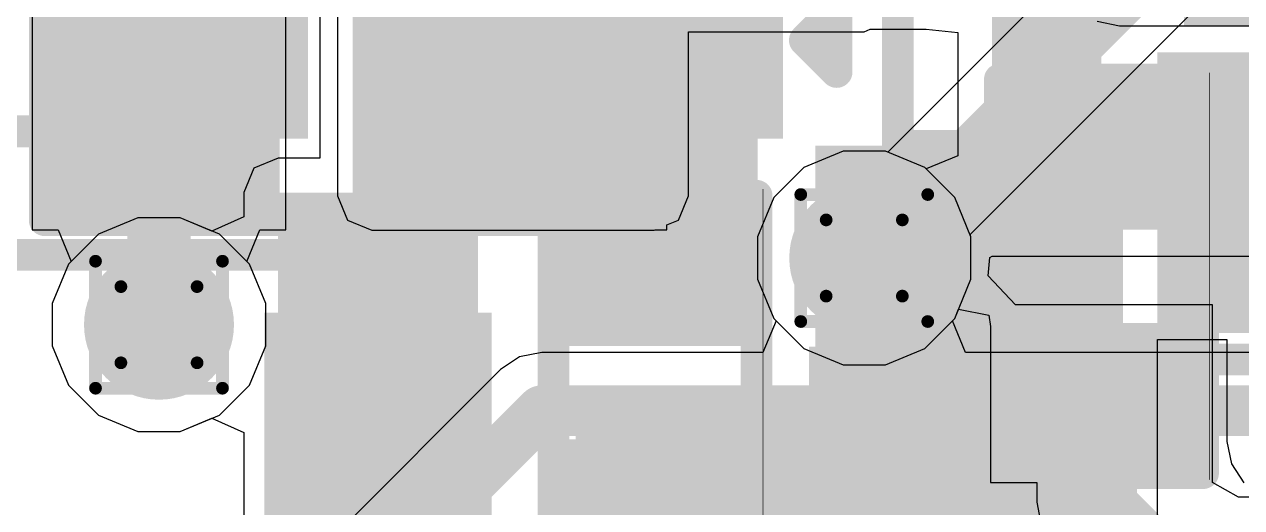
# Model space of a CAD drawing. Header units: inches. Extents: x -22 to 5433, y -13 to 5447.
# Drawn here: x -10.128 to -5.258, y 17.456 to 19.389 of the extents above; entities that cross this region are included whole.
import ezdxf

# ---------------------------------------------------------------- set-up
doc = ezdxf.new("R2010")
doc.units = ezdxf.units.IN
for name, color, linetype in [('Bottom Layer', 5, 'Continuous'), ('Bottom Overlay', 54, 'Continuous'), ('Bottom Paste', 16, 'Continuous'), ('Bottom Solder', 6, 'Continuous'), ('Drill Drawing', 1, 'Continuous'), ('Ground', 16, 'Continuous'), ('Power', 76, 'Continuous'), ('Top Layer', 1, 'Continuous'), ('Top Overlay', 2, 'Continuous'), ('Top Paste', 8, 'Continuous'), ('Top Solder', 216, 'Continuous'), ('Via Holes', 16, 'Continuous')]:
    doc.layers.add(name, color=color, linetype=linetype)

msp = doc.modelspace()

# ---------------------------------------------------------------- hatches: boundary and pattern name
at = {"layer": 'Bottom Layer'}
for points in [[(-9.9144, 19.0343), (-9.0944, 19.0343), (-9.0944, 20.2563), (-9.9144, 20.2563)], [(-9.0944, 19.0343), (-9.9144, 19.0343), (-9.9144, 19.9543), (-9.0944, 19.9543)], [(-8.0144, 18.1575), (-7.1944, 18.1575), (-7.1944, 19.9543), (-8.0144, 19.9543)], [(-7.1944, 19.0343), (-8.0144, 19.0343), (-8.0144, 19.9543), (-7.1944, 19.9543)], [(-5.4934, 19.1763), (-4.6734, 19.1763), (-4.6734, 18.2563), (-5.4934, 18.2563)], [(-6.9632, 17.2808), (-5.7319, 17.2808), (-5.7319, 18.9035), (-6.9632, 18.9035)], [(-9.1125, 16.2398), (-8.3125, 16.2398), (-8.3125, 18.7163), (-9.1125, 18.7163)], [(-7.2869, 18.1575), (-7.9219, 18.1575), (-7.9219, 18.6147), (-7.2869, 18.6147)], [(-6.5358, 15.19), (-5.7319, 15.19), (-5.7319, 18.6147), (-6.5358, 18.6147)], [(-8.3125, 17.2808), (-9.1125, 17.2808), (-9.1125, 18.1808), (-8.3125, 18.1808)], [(-7.9219, 17.2177), (-5.7319, 17.2177), (-5.7319, 17.7621), (-7.9219, 17.7621)], [(-5.7319, 16.8621), (-6.5319, 16.8621), (-6.5319, 17.7621), (-5.7319, 17.7621)], [(-7.2869, 17.2177), (-7.9219, 17.2177), (-7.9219, 17.6749), (-7.2869, 17.6749)]]:
    msp.add_hatch(color=5, dxfattribs=at).paths.add_polyline_path(points)
h = msp.add_hatch(color=5, dxfattribs=at)
edge = h.paths.add_edge_path()
edge.add_arc((-6.7674, 18.4547), 0.3, 0, 360)
h = msp.add_hatch(color=5, dxfattribs=at)
edge = h.paths.add_edge_path()
edge.add_arc((-9.5889, 18.1879), 0.3, 0, 360)
at = {"layer": 'Bottom Overlay'}
for points in [[(-6.9887, 17.7949), (-5.8965, 17.7949), (-5.8965, 18.0997), (-6.9887, 18.0997)], [(-6.9887, 16.8043), (-6.5569, 16.8043), (-6.5569, 17.8203), (-6.9887, 17.8203)]]:
    msp.add_hatch(color=54, dxfattribs=at).paths.add_polyline_path(points)
at = {"layer": 'Bottom Paste'}
for points in [[(-9.0944, 19.0343), (-9.9144, 19.0343), (-9.9144, 19.9543), (-9.0944, 19.9543)], [(-7.1944, 19.0343), (-8.0144, 19.0343), (-8.0144, 19.9543), (-7.1944, 19.9543)], [(-5.4934, 19.1763), (-4.6734, 19.1763), (-4.6734, 18.2563), (-5.4934, 18.2563)], [(-7.2869, 18.1575), (-7.9219, 18.1575), (-7.9219, 18.6147), (-7.2869, 18.6147)], [(-8.3125, 17.2808), (-9.1125, 17.2808), (-9.1125, 18.1808), (-8.3125, 18.1808)], [(-5.7319, 16.8621), (-6.5319, 16.8621), (-6.5319, 17.7621), (-5.7319, 17.7621)], [(-7.2869, 17.2177), (-7.9219, 17.2177), (-7.9219, 17.6749), (-7.2869, 17.6749)]]:
    msp.add_hatch(color=16, dxfattribs=at).paths.add_polyline_path(points)
at = {"layer": 'Bottom Solder'}
for points in [[(-8.9928, 18.9327), (-10.016, 18.9327), (-10.016, 20.0559), (-8.9928, 20.0559)], [(-7.0928, 18.9327), (-8.116, 18.9327), (-8.116, 20.0559), (-7.0928, 20.0559)], [(-5.595, 19.2779), (-4.5718, 19.2779), (-4.5718, 18.1547), (-5.595, 18.1547)], [(-7.2319, 18.1025), (-7.9769, 18.1025), (-7.9769, 18.6697), (-7.2319, 18.6697)], [(-8.2575, 17.2258), (-9.1675, 17.2258), (-9.1675, 18.2358), (-8.2575, 18.2358)], [(-5.6769, 16.8071), (-6.5869, 16.8071), (-6.5869, 17.8171), (-5.6769, 17.8171)], [(-7.2319, 17.1627), (-7.9769, 17.1627), (-7.9769, 17.7299), (-7.2319, 17.7299)]]:
    msp.add_hatch(color=6, dxfattribs=at).paths.add_polyline_path(points)
at = {"layer": 'Ground'}
h = msp.add_hatch(color=16, dxfattribs=at)
edge = h.paths.add_edge_path()
edge.add_arc((-6.7674, 18.4547), 0.3, 0, 360)
h = msp.add_hatch(color=16, dxfattribs=at)
edge = h.paths.add_edge_path()
edge.add_arc((-9.5889, 18.1879), 0.3, 0, 360)
at = {"layer": 'Power'}
h = msp.add_hatch(color=76, dxfattribs=at)
edge = h.paths.add_edge_path()
edge.add_arc((-6.7674, 18.4547), 0.3, 0, 360)
h = msp.add_hatch(color=76, dxfattribs=at)
edge = h.paths.add_edge_path()
edge.add_arc((-9.5889, 18.1879), 0.3, 0, 360)
at = {"layer": 'Top Layer'}
for points in [[(-8.7377, 18.7036), (-7.6077, 18.7036), (-7.6077, 20.6172), (-8.7377, 20.6172)], [(-6.2558, 18.5999), (-5.8184, 18.5999), (-5.8184, 20.6172), (-6.2558, 20.6172)], [(-5.4884, 19.3849), (-3.9567, 19.3849), (-3.9567, 20.6172), (-5.4884, 20.6172)], [(-9.9699, 18.6949), (-9.9699, 19.5839), (-9.2079, 19.5839), (-9.2079, 18.6949)], [(-8.4459, 18.6949), (-8.4459, 19.5839), (-7.6839, 19.5839), (-7.6839, 18.6949)], [(-4.4425, 18.5999), (-4.4425, 19.0707), (-6.2558, 19.0707), (-6.2558, 18.5999)], [(-5.5009, 18.6229), (-6.1359, 18.6229), (-6.1359, 19.0801), (-5.5009, 19.0801)], [(-5.5009, 17.6831), (-6.1359, 17.6831), (-6.1359, 18.1403), (-5.5009, 18.1403)]]:
    msp.add_hatch(color=1, dxfattribs=at).paths.add_polyline_path(points)
h = msp.add_hatch(color=1, dxfattribs=at)
edge = h.paths.add_edge_path()
edge.add_arc((-6.7674, 18.4547), 0.3, 0, 360)
h = msp.add_hatch(color=1, dxfattribs=at)
edge = h.paths.add_edge_path()
edge.add_arc((-9.5889, 18.1879), 0.3, 0, 360)
at = {"layer": 'Top Paste'}
for points in [[(-9.9699, 18.6949), (-9.9699, 19.5839), (-9.2079, 19.5839), (-9.2079, 18.6949)], [(-8.4459, 18.6949), (-8.4459, 19.5839), (-7.6839, 19.5839), (-7.6839, 18.6949)], [(-5.5009, 18.6229), (-6.1359, 18.6229), (-6.1359, 19.0801), (-5.5009, 19.0801)], [(-5.5009, 17.6831), (-6.1359, 17.6831), (-6.1359, 18.1403), (-5.5009, 18.1403)]]:
    msp.add_hatch(color=8, dxfattribs=at).paths.add_polyline_path(points)
at = {"layer": 'Top Solder'}
for points in [[(-10.0715, 18.5933), (-10.0715, 19.6855), (-9.1063, 19.6855), (-9.1063, 18.5933)], [(-8.5475, 18.5933), (-8.5475, 19.6855), (-7.5823, 19.6855), (-7.5823, 18.5933)], [(-5.4459, 18.5679), (-6.1909, 18.5679), (-6.1909, 19.1351), (-5.4459, 19.1351)], [(-5.4459, 17.6281), (-6.1909, 17.6281), (-6.1909, 18.1953), (-5.4459, 18.1953)]]:
    msp.add_hatch(color=216, dxfattribs=at).paths.add_polyline_path(points)
at = {"layer": 'Via Holes'}
h = msp.add_hatch(color=7, dxfattribs=at)
edge = h.paths.add_edge_path()
edge.add_arc((-6.7674, 18.4547), 0.15, 0, 360)
h = msp.add_hatch(color=7, dxfattribs=at)
edge = h.paths.add_edge_path()
edge.add_arc((-9.5889, 18.1879), 0.15, 0, 360)

# ---------------------------------------------------------------- linework, layer by layer
at = {"layer": 'Bottom Layer'}
for p, q in [((-8.9456, 20.0968), (-8.9456, 18.8538)), ((-9.1125, 18.8538), (-9.2097, 18.8135)), ((-8.9456, 18.8538), (-9.1125, 18.8538)), ((-9.2097, 18.8135), (-9.25, 18.7163)), ((-9.25, 18.7163), (-9.25, 18.6188)), ((-9.6738, 18.6149), (-9.8307, 18.5499)), ((-9.5039, 18.6149), (-9.6738, 18.6149)), ((-9.377, 18.5623), (-9.5039, 18.6149)), ((-9.25, 18.6188), (-9.377, 18.5623)), ((-9.8307, 18.5499), (-9.9509, 18.4297)), ((-9.9509, 18.4297), (-10.0159, 18.2728)), ((-10.0159, 18.2728), (-10.0159, 18.1029)), ((-5.5945, 15.19), (-5.5945, 18.1293)), ((-5.5945, 18.1293), (-5.3165, 18.1293)), ((-5.3165, 18.1293), (-5.3165, 17.7202)), ((-10.0159, 18.1029), (-9.9509, 17.946)), ((-9.9509, 17.946), (-9.8307, 17.8259)), ((-9.8307, 17.8259), (-9.6738, 17.7609)), ((-9.5039, 17.7609), (-9.377, 17.8135)), ((-9.377, 17.8135), (-9.25, 17.757)), ((-9.6738, 17.7609), (-9.5039, 17.7609)), ((-9.25, 17.757), (-9.25, 16.2398)), ((-5.3165, 17.7202), (-5.2988, 17.631)), ((-5.2988, 17.631), (-5.2482, 17.5554))]:
    msp.add_line(p, q, dxfattribs=at)
for points in [[(-8.7125, 17.7308, 0.2032, 0.2032, 0), (-8.7125, 20.0968, 0.2032, 0.2032, 0)], [(-6.6651, 17.5525, 0.127, 0.127, 0), (-6.1339, 17.0212, 0.127, 0.127, 0)]]:
    msp.add_lwpolyline(points, format="xyseb", dxfattribs=at)
for points in [[(-8.7633, 17.7308, 0.1016, 0.1016, 1), (-8.6617, 17.7308, 0.1016, 0.1016, 1)], [(-6.6969, 17.5525, 0.0635, 0.0635, 1), (-6.6334, 17.5525, 0.0635, 0.0635, 1)]]:
    msp.add_lwpolyline(points, format="xyseb", close=True, dxfattribs=at)
at = {"layer": 'Bottom Overlay'}
for points in [[(-6.6328, 18.9035, 0.127, 0.127, 0), (-6.6328, 20.3005, 0.127, 0.127, 0)], [(-7.005, 19.3259, 0.127, 0.127, 0), (-6.878, 19.4529, 0.127, 0.127, 0)], [(-6.878, 19.1989, 0.127, 0.127, 0), (-6.878, 19.4529, 0.127, 0.127, 0)], [(-7.005, 19.3259, 0.127, 0.127, 0), (-6.878, 19.1989, 0.127, 0.127, 0)], [(-6.6328, 18.9035, 0.127, 0.127, 0), (-5.6422, 18.9035, 0.127, 0.127, 0)], [(-8.0108, 18.7036, 0.127, 0.127, 0), (-7.198, 18.7036, 0.127, 0.127, 0)], [(-8.0108, 17.1288, 0.127, 0.127, 0), (-8.0108, 18.7036, 0.127, 0.127, 0)], [(-7.198, 17.1288, 0.127, 0.127, 0), (-7.198, 18.7036, 0.127, 0.127, 0)], [(-7.1726, 17.1034, 0.00323, 0.00323, 0), (-7.1726, 18.729, 0.00323, 0.00323, 0)], [(-10.7769, 18.4674, 0.127, 0.127, 0), (-8.9227, 18.4674, 0.127, 0.127, 0)], [(-8.9227, 18.2896, 0.127, 0.127, 0), (-8.9227, 18.4674, 0.127, 0.127, 0)], [(-5.8963, 18.0487, 0.127, 0.127, 0), (-4.0421, 18.0487, 0.127, 0.127, 0)]]:
    msp.add_lwpolyline(points, format="xyseb", dxfattribs=at)
for points in [[(-6.9098, 19.4529, 0.0635, 0.0635, 1), (-6.8463, 19.4529, 0.0635, 0.0635, 1)], [(-6.9098, 19.4529, 0.0635, 0.0635, 1), (-6.8463, 19.4529, 0.0635, 0.0635, 1)], [(-7.0368, 19.3259, 0.0635, 0.0635, 1), (-6.9733, 19.3259, 0.0635, 0.0635, 1)], [(-7.0368, 19.3259, 0.0635, 0.0635, 1), (-6.9733, 19.3259, 0.0635, 0.0635, 1)], [(-6.9098, 19.1989, 0.0635, 0.0635, 1), (-6.8463, 19.1989, 0.0635, 0.0635, 1)], [(-6.9098, 19.1989, 0.0635, 0.0635, 1), (-6.8463, 19.1989, 0.0635, 0.0635, 1)], [(-6.6646, 18.9035, 0.0635, 0.0635, 1), (-6.6011, 18.9035, 0.0635, 0.0635, 1)], [(-6.6646, 18.9035, 0.0635, 0.0635, 1), (-6.6011, 18.9035, 0.0635, 0.0635, 1)], [(-5.674, 18.9035, 0.0635, 0.0635, 1), (-5.6105, 18.9035, 0.0635, 0.0635, 1)], [(-8.0426, 18.7036, 0.0635, 0.0635, 1), (-7.9791, 18.7036, 0.0635, 0.0635, 1)], [(-8.0426, 18.7036, 0.0635, 0.0635, 1), (-7.9791, 18.7036, 0.0635, 0.0635, 1)], [(-7.2298, 18.7036, 0.0635, 0.0635, 1), (-7.1663, 18.7036, 0.0635, 0.0635, 1)], [(-7.2298, 18.7036, 0.0635, 0.0635, 1), (-7.1663, 18.7036, 0.0635, 0.0635, 1)], [(-7.1734, 18.729, 0.00161, 0.00161, 1), (-7.1718, 18.729, 0.00161, 0.00161, 1)], [(-8.9544, 18.4674, 0.0635, 0.0635, 1), (-8.8909, 18.4674, 0.0635, 0.0635, 1)], [(-8.9544, 18.4674, 0.0635, 0.0635, 1), (-8.8909, 18.4674, 0.0635, 0.0635, 1)], [(-8.9544, 18.2896, 0.0635, 0.0635, 1), (-8.8909, 18.2896, 0.0635, 0.0635, 1)], [(-5.9281, 18.0487, 0.0635, 0.0635, 1), (-5.8646, 18.0487, 0.0635, 0.0635, 1)]]:
    msp.add_lwpolyline(points, format="xyseb", close=True, dxfattribs=at)
at = {"layer": 'Drill Drawing'}
for points in [[(-7.0214, 18.7087, 0.0508, 0.0508, 0), (-6.5134, 18.7087, 0.0508, 0.0508, 0)], [(-7.0214, 18.2007, 0.0508, 0.0508, 0), (-7.0214, 18.7087, 0.0508, 0.0508, 0)], [(-6.5134, 18.2007, 0.0508, 0.0508, 0), (-6.5134, 18.7087, 0.0508, 0.0508, 0)], [(-6.9198, 18.6071, 0.0508, 0.0508, 0), (-6.615, 18.6071, 0.0508, 0.0508, 0)], [(-6.9198, 18.3023, 0.0508, 0.0508, 0), (-6.9198, 18.6071, 0.0508, 0.0508, 0)], [(-6.615, 18.3023, 0.0508, 0.0508, 0), (-6.615, 18.6071, 0.0508, 0.0508, 0)], [(-9.8429, 18.4419, 0.0508, 0.0508, 0), (-9.3349, 18.4419, 0.0508, 0.0508, 0)], [(-9.8429, 17.9339, 0.0508, 0.0508, 0), (-9.8429, 18.4419, 0.0508, 0.0508, 0)], [(-9.3349, 17.9339, 0.0508, 0.0508, 0), (-9.3349, 18.4419, 0.0508, 0.0508, 0)], [(-9.7413, 18.3403, 0.0508, 0.0508, 0), (-9.4365, 18.3403, 0.0508, 0.0508, 0)], [(-9.7413, 18.0355, 0.0508, 0.0508, 0), (-9.7413, 18.3403, 0.0508, 0.0508, 0)], [(-9.4365, 18.0355, 0.0508, 0.0508, 0), (-9.4365, 18.3403, 0.0508, 0.0508, 0)], [(-6.9198, 18.3023, 0.0508, 0.0508, 0), (-6.615, 18.3023, 0.0508, 0.0508, 0)], [(-7.0214, 18.2007, 0.0508, 0.0508, 0), (-6.5134, 18.2007, 0.0508, 0.0508, 0)], [(-9.7413, 18.0355, 0.0508, 0.0508, 0), (-9.4365, 18.0355, 0.0508, 0.0508, 0)], [(-9.8429, 17.9339, 0.0508, 0.0508, 0), (-9.3349, 17.9339, 0.0508, 0.0508, 0)]]:
    msp.add_lwpolyline(points, format="xyseb", dxfattribs=at)
for points in [[(-7.0341, 18.7087, 0.0254, 0.0254, 1), (-7.0087, 18.7087, 0.0254, 0.0254, 1)], [(-7.0341, 18.7087, 0.0254, 0.0254, 1), (-7.0087, 18.7087, 0.0254, 0.0254, 1)], [(-6.5261, 18.7087, 0.0254, 0.0254, 1), (-6.5007, 18.7087, 0.0254, 0.0254, 1)], [(-6.5261, 18.7087, 0.0254, 0.0254, 1), (-6.5007, 18.7087, 0.0254, 0.0254, 1)], [(-6.9325, 18.6071, 0.0254, 0.0254, 1), (-6.9071, 18.6071, 0.0254, 0.0254, 1)], [(-6.9325, 18.6071, 0.0254, 0.0254, 1), (-6.9071, 18.6071, 0.0254, 0.0254, 1)], [(-6.6277, 18.6071, 0.0254, 0.0254, 1), (-6.6023, 18.6071, 0.0254, 0.0254, 1)], [(-6.6277, 18.6071, 0.0254, 0.0254, 1), (-6.6023, 18.6071, 0.0254, 0.0254, 1)], [(-9.8556, 18.4419, 0.0254, 0.0254, 1), (-9.8302, 18.4419, 0.0254, 0.0254, 1)], [(-9.8556, 18.4419, 0.0254, 0.0254, 1), (-9.8302, 18.4419, 0.0254, 0.0254, 1)], [(-9.3476, 18.4419, 0.0254, 0.0254, 1), (-9.3222, 18.4419, 0.0254, 0.0254, 1)], [(-9.3476, 18.4419, 0.0254, 0.0254, 1), (-9.3222, 18.4419, 0.0254, 0.0254, 1)], [(-9.754, 18.3403, 0.0254, 0.0254, 1), (-9.7286, 18.3403, 0.0254, 0.0254, 1)], [(-9.754, 18.3403, 0.0254, 0.0254, 1), (-9.7286, 18.3403, 0.0254, 0.0254, 1)], [(-9.4492, 18.3403, 0.0254, 0.0254, 1), (-9.4238, 18.3403, 0.0254, 0.0254, 1)], [(-9.4492, 18.3403, 0.0254, 0.0254, 1), (-9.4238, 18.3403, 0.0254, 0.0254, 1)], [(-6.9325, 18.3023, 0.0254, 0.0254, 1), (-6.9071, 18.3023, 0.0254, 0.0254, 1)], [(-6.9325, 18.3023, 0.0254, 0.0254, 1), (-6.9071, 18.3023, 0.0254, 0.0254, 1)], [(-6.6277, 18.3023, 0.0254, 0.0254, 1), (-6.6023, 18.3023, 0.0254, 0.0254, 1)], [(-6.6277, 18.3023, 0.0254, 0.0254, 1), (-6.6023, 18.3023, 0.0254, 0.0254, 1)], [(-7.0341, 18.2007, 0.0254, 0.0254, 1), (-7.0087, 18.2007, 0.0254, 0.0254, 1)], [(-7.0341, 18.2007, 0.0254, 0.0254, 1), (-7.0087, 18.2007, 0.0254, 0.0254, 1)], [(-6.5261, 18.2007, 0.0254, 0.0254, 1), (-6.5007, 18.2007, 0.0254, 0.0254, 1)], [(-6.5261, 18.2007, 0.0254, 0.0254, 1), (-6.5007, 18.2007, 0.0254, 0.0254, 1)], [(-9.754, 18.0355, 0.0254, 0.0254, 1), (-9.7286, 18.0355, 0.0254, 0.0254, 1)], [(-9.754, 18.0355, 0.0254, 0.0254, 1), (-9.7286, 18.0355, 0.0254, 0.0254, 1)], [(-9.4492, 18.0355, 0.0254, 0.0254, 1), (-9.4238, 18.0355, 0.0254, 0.0254, 1)], [(-9.4492, 18.0355, 0.0254, 0.0254, 1), (-9.4238, 18.0355, 0.0254, 0.0254, 1)], [(-9.8556, 17.9339, 0.0254, 0.0254, 1), (-9.8302, 17.9339, 0.0254, 0.0254, 1)], [(-9.8556, 17.9339, 0.0254, 0.0254, 1), (-9.8302, 17.9339, 0.0254, 0.0254, 1)], [(-9.3476, 17.9339, 0.0254, 0.0254, 1), (-9.3222, 17.9339, 0.0254, 0.0254, 1)], [(-9.3476, 17.9339, 0.0254, 0.0254, 1), (-9.3222, 17.9339, 0.0254, 0.0254, 1)]]:
    msp.add_lwpolyline(points, format="xyseb", close=True, dxfattribs=at)
at = {"layer": 'Ground'}
for p, q in [((-6.3441, 18.5484), (-1.148, 23.7445)), ((-3.9464, 21.6054), (-6.6737, 18.878)), ((-6.8524, 18.8817), (-7.0093, 18.8167)), ((-6.6825, 18.8817), (-6.8524, 18.8817)), ((-6.6737, 18.878), (-6.6825, 18.8817)), ((-7.0093, 18.8167), (-7.1294, 18.6966)), ((-7.1294, 18.6966), (-7.1944, 18.5396)), ((-9.6738, 18.6149), (-9.8307, 18.5499)), ((-9.5039, 18.6149), (-9.6738, 18.6149)), ((-9.347, 18.5499), (-9.5039, 18.6149)), ((-9.8307, 18.5499), (-9.9509, 18.4297)), ((-9.2269, 18.4297), (-9.347, 18.5499)), ((-7.1944, 18.5396), (-7.1944, 18.3697)), ((-6.3404, 18.5396), (-6.3441, 18.5484)), ((-6.3404, 18.3697), (-6.3404, 18.5396)), ((-9.9509, 18.4297), (-10.0159, 18.2728)), ((-9.1619, 18.2728), (-9.2269, 18.4297)), ((-7.1944, 18.3697), (-7.1294, 18.2128)), ((-6.4054, 18.2128), (-6.3404, 18.3697)), ((-10.0159, 18.2728), (-10.0159, 18.1029)), ((-9.1619, 18.1029), (-9.1619, 18.2728)), ((-7.1204, 18.2038), (-7.173, 18.0768)), ((-7.1294, 18.2128), (-7.1204, 18.2038)), ((-6.4145, 18.2038), (-6.4054, 18.2128)), ((-6.3619, 18.0768), (-6.4145, 18.2038)), ((-10.0159, 18.1029), (-9.9509, 17.946)), ((-9.2269, 17.946), (-9.1619, 18.1029)), ((-8.0577, 18.0768), (-8.1469, 18.059)), ((-7.173, 18.0768), (-8.0577, 18.0768)), ((-3.488, 18.0768), (-6.3619, 18.0768)), ((-8.1469, 18.059), (-8.2225, 18.0085)), ((-8.2225, 18.0085), (-11.3675, 14.8635)), ((-9.9509, 17.946), (-9.8307, 17.8259)), ((-9.347, 17.8259), (-9.2269, 17.946)), ((-9.8307, 17.8259), (-9.6738, 17.7609)), ((-9.5039, 17.7609), (-9.347, 17.8259)), ((-9.6738, 17.7609), (-9.5039, 17.7609))]:
    msp.add_line(p, q, dxfattribs=at)
for points in [[(-6.7674, 18.4547, 0.2032, 0.2032, 0), (-1.2445, 23.9776, 0.2032, 0.2032, 0)], [(-11.2709, 14.6304, 0.2032, 0.2032, 0), (-8.0577, 17.8437, 0.2032, 0.2032, 0)], [(-8.0577, 17.8437, 0.2032, 0.2032, 0), (-3.3915, 17.8437, 0.2032, 0.2032, 0)]]:
    msp.add_lwpolyline(points, format="xyseb", dxfattribs=at)
for points in [[(-6.8182, 18.4547, 0.1016, 0.1016, 1), (-6.7166, 18.4547, 0.1016, 0.1016, 1)], [(-8.1085, 17.8437, 0.1016, 0.1016, 1), (-8.0069, 17.8437, 0.1016, 0.1016, 1)], [(-8.1085, 17.8437, 0.1016, 0.1016, 1), (-8.0069, 17.8437, 0.1016, 0.1016, 1)]]:
    msp.add_lwpolyline(points, format="xyseb", close=True, dxfattribs=at)
at = {"layer": 'Power'}
for p, q in [((-5.8355, 19.4015), (-5.7463, 19.3838)), ((-5.7463, 19.3838), (-2.3606, 19.3838)), ((-6.8524, 18.8817), (-7.0093, 18.8167)), ((-6.6825, 18.8817), (-6.8524, 18.8817)), ((-6.5256, 18.8167), (-6.6825, 18.8817)), ((-7.0093, 18.8167), (-7.1294, 18.6966)), ((-6.4054, 18.6966), (-6.5256, 18.8167)), ((-7.1294, 18.6966), (-7.1944, 18.5396)), ((-6.3404, 18.5396), (-6.4054, 18.6966)), ((-7.1944, 18.5396), (-7.1944, 18.3697)), ((-6.3404, 18.3697), (-6.3404, 18.5396)), ((-7.1944, 18.3697), (-7.1294, 18.2128)), ((-6.4054, 18.2128), (-6.3404, 18.3697)), ((-7.1294, 18.2128), (-7.0093, 18.0927)), ((-6.5256, 18.0927), (-6.4054, 18.2128)), ((-7.0093, 18.0927), (-6.8524, 18.0277)), ((-6.6825, 18.0277), (-6.5256, 18.0927)), ((-6.8524, 18.0277), (-6.6825, 18.0277))]:
    msp.add_line(p, q, dxfattribs=at)
at = {"layer": 'Top Layer'}
for p, q in [((-10.0969, 19.7109), (-10.0969, 18.5679)), ((-9.0809, 18.5679), (-9.0809, 19.7109)), ((-8.8752, 19.4972), (-8.8752, 18.7036)), ((-7.4702, 18.7036), (-7.4702, 19.3597)), ((-7.4702, 19.3597), (-6.7684, 19.3597)), ((-6.7684, 19.3597), (-6.7432, 19.3702)), ((-6.7432, 19.3702), (-6.5654, 19.3702)), ((-6.5654, 19.3702), (-6.5202, 19.3702)), ((-6.5202, 19.3702), (-6.3932, 19.3562)), ((-6.3932, 19.3562), (-6.3932, 18.864)), ((-6.8524, 18.8817), (-7.0093, 18.8167)), ((-6.6825, 18.8817), (-6.8524, 18.8817)), ((-6.5256, 18.8167), (-6.6825, 18.8817)), ((-6.3932, 18.864), (-6.5202, 18.8113)), ((-7.0093, 18.8167), (-7.1294, 18.6966)), ((-6.5202, 18.8113), (-6.5256, 18.8167)), ((-8.8752, 18.7036), (-8.8349, 18.6064)), ((-7.5105, 18.6064), (-7.4702, 18.7036)), ((-7.1294, 18.6966), (-7.1944, 18.5396)), ((-8.8349, 18.6064), (-8.7377, 18.5662)), ((-7.5569, 18.5872), (-7.5105, 18.6064)), ((-10.0969, 18.5679), (-9.9923, 18.5679)), ((-9.9923, 18.5679), (-9.9397, 18.4409)), ((-9.2381, 18.4409), (-9.1855, 18.5679)), ((-9.1855, 18.5679), (-9.0809, 18.5679)), ((-8.7377, 18.5662), (-7.6077, 18.5662)), ((-7.6077, 18.5662), (-7.6034, 18.5679)), ((-7.6034, 18.5679), (-7.5569, 18.5679)), ((-7.5569, 18.5679), (-7.5569, 18.5872)), ((-7.1944, 18.5396), (-7.1944, 18.3697)), ((-6.2652, 18.4561), (-6.2558, 18.4624)), ((-6.2558, 18.4624), (-4.4425, 18.4624)), ((-9.9509, 18.4297), (-10.0159, 18.2728)), ((-9.9397, 18.4409), (-9.9509, 18.4297)), ((-9.2269, 18.4297), (-9.2381, 18.4409)), ((-9.1619, 18.2728), (-9.2269, 18.4297)), ((-6.2713, 18.3835), (-6.2652, 18.4561)), ((-7.1944, 18.3697), (-7.1294, 18.2128)), ((-6.1626, 18.2673), (-6.2713, 18.3835)), ((-10.0159, 18.2728), (-10.0159, 18.1029)), ((-9.1619, 18.1029), (-9.1619, 18.2728)), ((-6.1517, 18.2673), (-6.1626, 18.2673)), ((-5.3739, 18.2673), (-6.1517, 18.2673)), ((-5.3739, 17.5561), (-5.3739, 18.2673)), ((-6.4054, 18.2128), (-6.3899, 18.2502)), ((-6.3899, 18.2502), (-6.269, 18.2262)), ((-6.269, 18.2262), (-6.2629, 18.1803)), ((-7.1294, 18.2128), (-7.0093, 18.0927)), ((-6.5256, 18.0927), (-6.4054, 18.2128)), ((-6.2629, 18.1803), (-6.2629, 18.1484)), ((-6.2629, 18.1484), (-6.2629, 18.1484)), ((-6.2629, 18.1484), (-6.2629, 18.1475)), ((-6.2629, 18.1475), (-6.2629, 17.5561)), ((-10.0159, 18.1029), (-9.9509, 17.946)), ((-9.2269, 17.946), (-9.1619, 18.1029)), ((-7.0093, 18.0927), (-6.8524, 18.0277)), ((-6.6825, 18.0277), (-6.5256, 18.0927)), ((-6.8524, 18.0277), (-6.6825, 18.0277)), ((-9.9509, 17.946), (-9.8307, 17.8259)), ((-9.347, 17.8259), (-9.2269, 17.946)), ((-9.8307, 17.8259), (-9.6738, 17.7609)), ((-9.5039, 17.7609), (-9.347, 17.8259)), ((-9.6738, 17.7609), (-9.5039, 17.7609)), ((-6.2629, 17.5561), (-6.0774, 17.5561)), ((-6.0774, 17.5561), (-6.0774, 17.4785)), ((-5.2708, 17.4985), (-5.3739, 17.5561)), ((-5.0537, 17.4985), (-5.2708, 17.4985)), ((-6.0774, 17.4785), (-6.0577, 17.3794))]:
    msp.add_line(p, q, dxfattribs=at)
for points in [[(-9.5889, 18.1879, 0.254, 0.254, 0), (-9.5889, 19.1394, 0.254, 0.254, 0)], [(-5.8184, 17.4785, 0.254, 0.254, 0), (-5.8184, 17.9117, 0.254, 0.254, 0)], [(-5.8184, 17.4785, 0.254, 0.254, 0), (-5.5794, 17.2395, 0.254, 0.254, 0)]]:
    msp.add_lwpolyline(points, format="xyseb", dxfattribs=at)
for points in [[(-9.6524, 19.1394, 0.127, 0.127, 1), (-9.5254, 19.1394, 0.127, 0.127, 1)], [(-9.6524, 18.1879, 0.127, 0.127, 1), (-9.5254, 18.1879, 0.127, 0.127, 1)], [(-5.8819, 17.9117, 0.127, 0.127, 1), (-5.7549, 17.9117, 0.127, 0.127, 1)], [(-5.8819, 17.4785, 0.127, 0.127, 1), (-5.7549, 17.4785, 0.127, 0.127, 1)], [(-5.8819, 17.4785, 0.127, 0.127, 1), (-5.7549, 17.4785, 0.127, 0.127, 1)]]:
    msp.add_lwpolyline(points, format="xyseb", close=True, dxfattribs=at)
at = {"layer": 'Top Overlay'}
for points in [[(-10.0461, 18.606, 0.127, 0.127, 0), (-10.0461, 19.6728, 0.127, 0.127, 0)], [(-7.6077, 18.606, 0.127, 0.127, 0), (-7.6077, 19.6728, 0.127, 0.127, 0)], [(-6.2248, 19.169, 0.127, 0.127, 0), (-5.412, 19.169, 0.127, 0.127, 0)], [(-6.2248, 17.5942, 0.127, 0.127, 0), (-6.2248, 19.169, 0.127, 0.127, 0)], [(-5.412, 17.5942, 0.127, 0.127, 0), (-5.412, 19.169, 0.127, 0.127, 0)], [(-5.3866, 17.5688, 0.00323, 0.00323, 0), (-5.3866, 19.1944, 0.00323, 0.00323, 0)], [(-12.0029, 18.9616, 0.127, 0.127, 0), (-10.0461, 18.9616, 0.127, 0.127, 0)], [(-10.0461, 18.606, 0.127, 0.127, 0), (-7.6077, 18.606, 0.127, 0.127, 0)], [(-6.2248, 17.5942, 0.127, 0.127, 0), (-5.412, 17.5942, 0.127, 0.127, 0)]]:
    msp.add_lwpolyline(points, format="xyseb", dxfattribs=at)
for points in [[(-6.2566, 19.169, 0.0635, 0.0635, 1), (-6.1931, 19.169, 0.0635, 0.0635, 1)], [(-6.2566, 19.169, 0.0635, 0.0635, 1), (-6.1931, 19.169, 0.0635, 0.0635, 1)], [(-5.4438, 19.169, 0.0635, 0.0635, 1), (-5.3803, 19.169, 0.0635, 0.0635, 1)], [(-5.4438, 19.169, 0.0635, 0.0635, 1), (-5.3803, 19.169, 0.0635, 0.0635, 1)], [(-5.3874, 19.1944, 0.00161, 0.00161, 1), (-5.3858, 19.1944, 0.00161, 0.00161, 1)], [(-10.0778, 18.9616, 0.0635, 0.0635, 1), (-10.0143, 18.9616, 0.0635, 0.0635, 1)], [(-10.0778, 18.606, 0.0635, 0.0635, 1), (-10.0143, 18.606, 0.0635, 0.0635, 1)], [(-10.0778, 18.606, 0.0635, 0.0635, 1), (-10.0143, 18.606, 0.0635, 0.0635, 1)], [(-7.6394, 18.606, 0.0635, 0.0635, 1), (-7.5759, 18.606, 0.0635, 0.0635, 1)], [(-7.6394, 18.606, 0.0635, 0.0635, 1), (-7.5759, 18.606, 0.0635, 0.0635, 1)], [(-6.2566, 17.5942, 0.0635, 0.0635, 1), (-6.1931, 17.5942, 0.0635, 0.0635, 1)], [(-6.2566, 17.5942, 0.0635, 0.0635, 1), (-6.1931, 17.5942, 0.0635, 0.0635, 1)], [(-5.4438, 17.5942, 0.0635, 0.0635, 1), (-5.3803, 17.5942, 0.0635, 0.0635, 1)], [(-5.4438, 17.5942, 0.0635, 0.0635, 1), (-5.3803, 17.5942, 0.0635, 0.0635, 1)], [(-5.3874, 17.5688, 0.00161, 0.00161, 1), (-5.3858, 17.5688, 0.00161, 0.00161, 1)]]:
    msp.add_lwpolyline(points, format="xyseb", close=True, dxfattribs=at)

doc.saveas('drawing.dxf')
